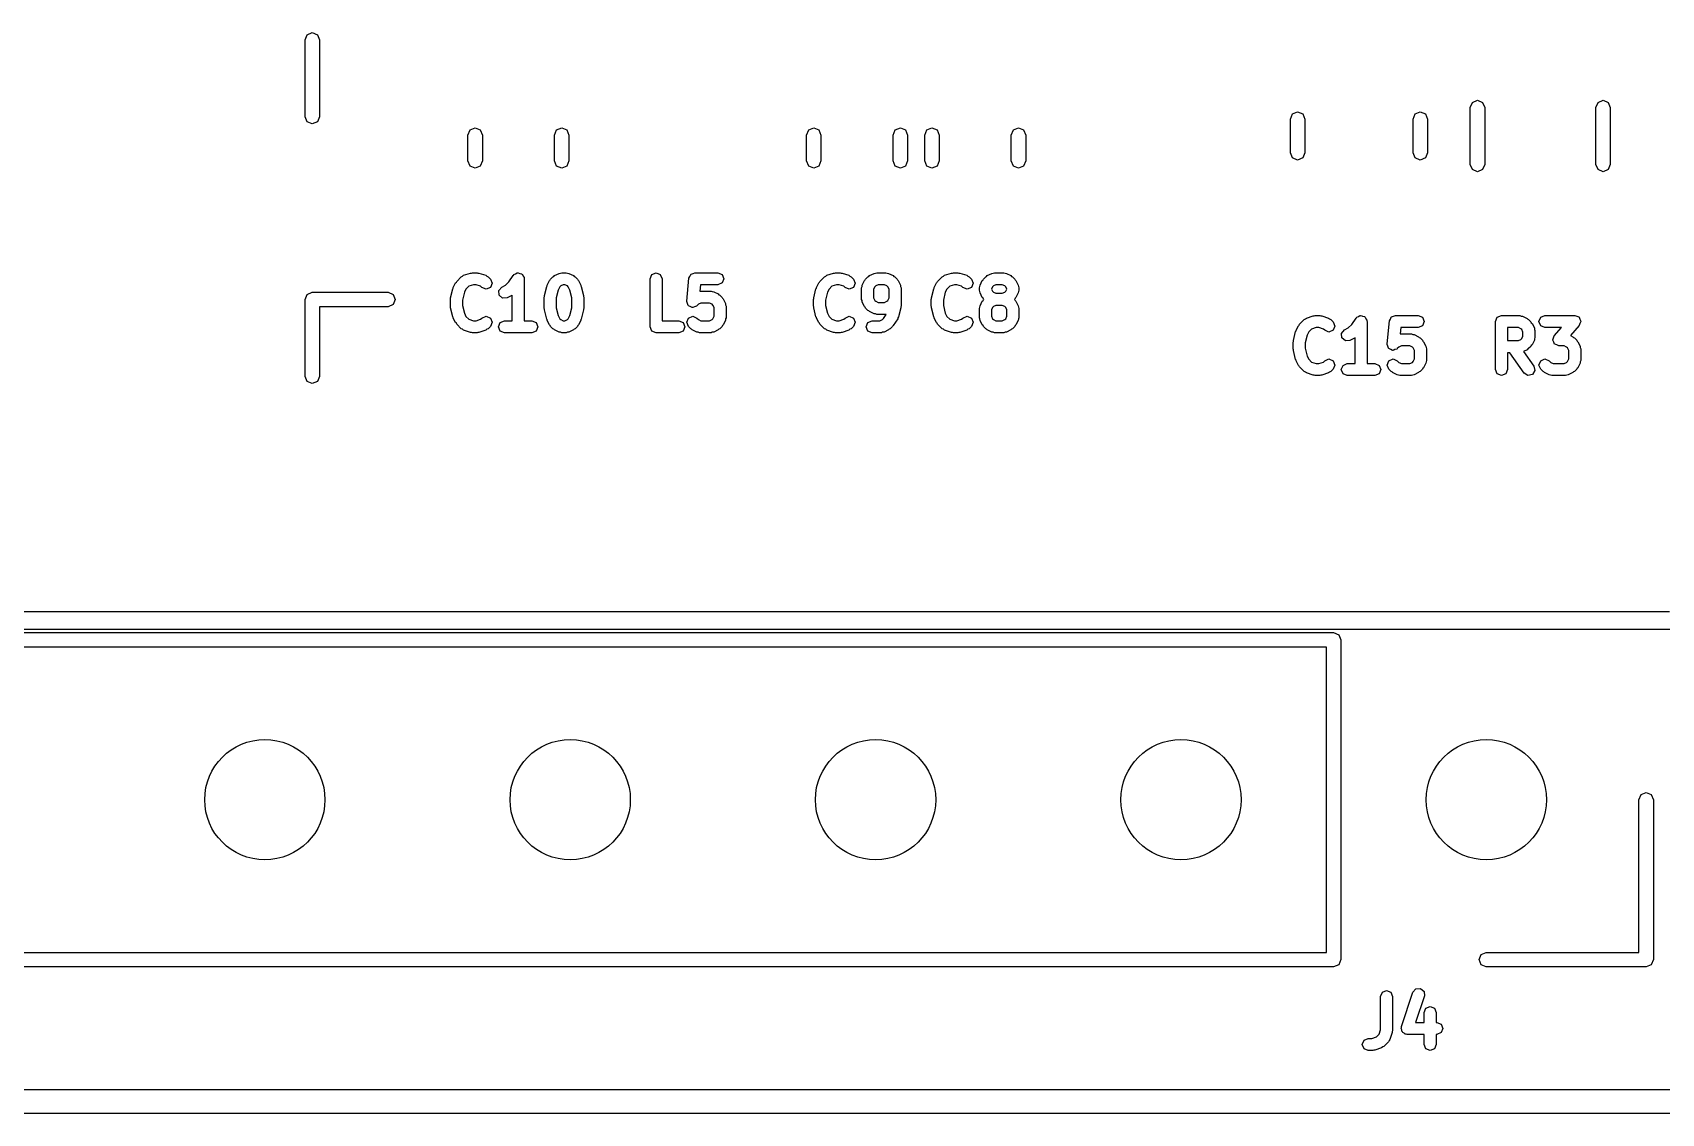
# Model space of a CAD drawing. Extents: x 0.4 to 11.3, y -7.9 to -0.4.
# Drawn here: x 5.879 to 6.413, y -4.492 to -4.138 of the extents above; entities that cross this region are included whole.
import ezdxf

# ---------------------------------------------------------------- set-up
doc = ezdxf.new("R2010")
doc.units = 0
doc.header["$MEASUREMENT"] = 0
doc.layers.add('BLACK', color=7, linetype='CONTINUOUS')

msp = doc.modelspace()

# ---------------------------------------------------------------- linework, layer by layer
at = {"layer": 'BLACK', "linetype": 'CONTINUOUS'}
for p, q in [((5.96867, -4.14054), (5.96937, -4.13887)), ((5.96937, -4.13887), (5.97104, -4.13818)), ((5.97104, -4.13818), (5.97271, -4.13887)), ((5.97271, -4.13887), (5.9734, -4.14054)), ((5.96867, -4.16574), (5.96867, -4.14054)), ((5.9734, -4.14054), (5.9734, -4.16574)), ((6.35096, -4.16103), (6.35263, -4.16034)), ((6.35263, -4.16034), (6.3543, -4.16103)), ((6.3921, -4.16103), (6.39377, -4.16034)), ((6.39377, -4.16034), (6.39544, -4.16103)), ((5.96937, -4.16741), (5.96867, -4.16574)), ((5.9734, -4.16574), (5.97271, -4.16741)), ((6.29138, -4.1665), (6.29207, -4.16483)), ((6.29207, -4.16483), (6.29374, -4.16414)), ((6.29374, -4.16414), (6.29541, -4.16483)), ((6.29541, -4.16483), (6.29611, -4.1665)), ((6.33154, -4.1665), (6.33223, -4.16483)), ((6.33223, -4.16483), (6.3339, -4.16414)), ((6.3339, -4.16414), (6.33557, -4.16483)), ((6.33557, -4.16483), (6.33626, -4.1665)), ((6.35027, -4.1627), (6.35096, -4.16103)), ((6.35027, -4.18138), (6.35027, -4.1627)), ((6.3543, -4.16103), (6.35499, -4.1627)), ((6.35499, -4.1627), (6.35499, -4.18138)), ((6.39141, -4.1627), (6.3921, -4.16103)), ((6.39141, -4.18138), (6.39141, -4.1627)), ((6.39544, -4.16103), (6.39613, -4.1627)), ((6.39613, -4.1627), (6.39613, -4.18138)), ((5.97104, -4.1681), (5.96937, -4.16741)), ((5.97271, -4.16741), (5.97104, -4.1681)), ((6.02202, -4.17173), (6.02271, -4.17006)), ((6.02271, -4.17006), (6.02438, -4.16937)), ((6.02438, -4.16937), (6.02605, -4.17006)), ((6.02605, -4.17006), (6.02674, -4.17173)), ((6.05037, -4.17173), (6.05106, -4.17006)), ((6.05106, -4.17006), (6.05273, -4.16937)), ((6.05273, -4.16937), (6.0544, -4.17006)), ((6.0544, -4.17006), (6.05509, -4.17173)), ((6.13292, -4.17173), (6.13361, -4.17006)), ((6.13361, -4.17006), (6.13528, -4.16937)), ((6.13528, -4.16937), (6.13695, -4.17006)), ((6.13695, -4.17006), (6.13764, -4.17173)), ((6.16126, -4.17173), (6.16196, -4.17006)), ((6.16196, -4.17006), (6.16363, -4.16937)), ((6.16363, -4.16937), (6.1653, -4.17006)), ((6.1653, -4.17006), (6.16599, -4.17173)), ((6.17163, -4.17173), (6.17232, -4.17006)), ((6.17232, -4.17006), (6.17399, -4.16937)), ((6.17399, -4.16937), (6.17566, -4.17006)), ((6.17566, -4.17006), (6.17635, -4.17173)), ((6.19997, -4.17173), (6.20066, -4.17006)), ((6.20066, -4.17006), (6.20233, -4.16937)), ((6.20233, -4.16937), (6.204, -4.17006)), ((6.204, -4.17006), (6.2047, -4.17173)), ((6.29138, -4.17757), (6.29138, -4.1665)), ((6.29611, -4.1665), (6.29611, -4.17757)), ((6.33154, -4.17757), (6.33154, -4.1665)), ((6.33626, -4.1665), (6.33626, -4.17757)), ((6.02202, -4.18022), (6.02202, -4.17173)), ((6.02674, -4.17173), (6.02674, -4.18022)), ((6.05037, -4.18022), (6.05037, -4.17173)), ((6.05509, -4.17173), (6.05509, -4.18022)), ((6.13292, -4.18022), (6.13292, -4.17173)), ((6.13764, -4.17173), (6.13764, -4.18022)), ((6.16126, -4.18022), (6.16126, -4.17173)), ((6.16599, -4.17173), (6.16599, -4.18022)), ((6.17163, -4.18022), (6.17163, -4.17173)), ((6.17635, -4.17173), (6.17635, -4.18022)), ((6.19997, -4.18022), (6.19997, -4.17173)), ((6.2047, -4.17173), (6.2047, -4.18022)), ((6.02271, -4.18189), (6.02202, -4.18022)), ((6.02438, -4.18258), (6.02271, -4.18189)), ((6.02605, -4.18189), (6.02438, -4.18258)), ((6.02674, -4.18022), (6.02605, -4.18189)), ((6.05106, -4.18189), (6.05037, -4.18022)), ((6.05273, -4.18258), (6.05106, -4.18189)), ((6.0544, -4.18189), (6.05273, -4.18258)), ((6.05509, -4.18022), (6.0544, -4.18189)), ((6.13361, -4.18189), (6.13292, -4.18022)), ((6.13528, -4.18258), (6.13361, -4.18189)), ((6.13695, -4.18189), (6.13528, -4.18258)), ((6.13764, -4.18022), (6.13695, -4.18189)), ((6.16196, -4.18189), (6.16126, -4.18022)), ((6.16363, -4.18258), (6.16196, -4.18189)), ((6.1653, -4.18189), (6.16363, -4.18258)), ((6.16599, -4.18022), (6.1653, -4.18189)), ((6.17232, -4.18189), (6.17163, -4.18022)), ((6.17399, -4.18258), (6.17232, -4.18189)), ((6.17566, -4.18189), (6.17399, -4.18258)), ((6.17635, -4.18022), (6.17566, -4.18189)), ((6.20066, -4.18189), (6.19997, -4.18022)), ((6.20233, -4.18258), (6.20066, -4.18189)), ((6.204, -4.18189), (6.20233, -4.18258)), ((6.2047, -4.18022), (6.204, -4.18189)), ((6.29207, -4.17924), (6.29138, -4.17757)), ((6.29374, -4.17994), (6.29207, -4.17924)), ((6.29541, -4.17924), (6.29374, -4.17994)), ((6.29611, -4.17757), (6.29541, -4.17924)), ((6.33223, -4.17924), (6.33154, -4.17757)), ((6.3339, -4.17994), (6.33223, -4.17924)), ((6.33557, -4.17924), (6.3339, -4.17994)), ((6.33626, -4.17757), (6.33557, -4.17924)), ((6.35096, -4.18305), (6.35027, -4.18138)), ((6.35499, -4.18138), (6.3543, -4.18305)), ((6.3921, -4.18305), (6.39141, -4.18138)), ((6.39613, -4.18138), (6.39544, -4.18305)), ((6.35263, -4.18374), (6.35096, -4.18305)), ((6.3543, -4.18305), (6.35263, -4.18374)), ((6.39377, -4.18374), (6.3921, -4.18305)), ((6.39544, -4.18305), (6.39377, -4.18374)), ((6.01835, -4.21965), (6.01985, -4.21815)), ((6.01985, -4.21815), (6.02027, -4.21797)), ((6.02027, -4.21797), (6.02061, -4.21767)), ((6.02061, -4.21767), (6.02286, -4.21692)), ((6.02286, -4.21692), (6.02319, -4.21694)), ((6.02319, -4.21694), (6.02349, -4.21682)), ((6.02349, -4.21682), (6.02499, -4.21682)), ((6.02499, -4.21682), (6.02529, -4.21694)), ((6.02529, -4.21694), (6.02561, -4.21692)), ((6.02561, -4.21692), (6.02786, -4.21767)), ((6.02786, -4.21767), (6.02821, -4.21797)), ((6.02821, -4.21797), (6.02863, -4.21815)), ((6.02863, -4.21815), (6.02938, -4.2189)), ((6.02938, -4.2189), (6.02995, -4.22029)), ((6.03546, -4.21978), (6.03685, -4.2177)), ((6.03685, -4.2177), (6.03702, -4.21758)), ((6.03702, -4.21758), (6.03709, -4.2174)), ((6.03709, -4.2174), (6.03762, -4.21718)), ((6.03762, -4.21718), (6.0381, -4.21686)), ((6.0381, -4.21686), (6.0383, -4.2169)), ((6.0383, -4.2169), (6.03849, -4.21682)), ((6.03849, -4.21682), (6.03901, -4.21704)), ((6.03901, -4.21704), (6.03958, -4.21715)), ((6.03958, -4.21715), (6.03969, -4.21732)), ((6.03969, -4.21732), (6.03988, -4.2174)), ((6.03988, -4.2174), (6.0401, -4.21793)), ((6.0401, -4.21793), (6.04042, -4.2184)), ((6.04042, -4.2184), (6.04038, -4.2186)), ((6.04038, -4.2186), (6.04045, -4.21879)), ((6.04045, -4.21879), (6.04045, -4.23257)), ((6.04872, -4.21941), (6.04897, -4.2192)), ((6.04897, -4.2192), (6.04909, -4.2189)), ((6.04909, -4.2189), (6.04984, -4.21815)), ((6.04984, -4.21815), (6.05014, -4.21802)), ((6.05014, -4.21802), (6.05035, -4.21778)), ((6.05035, -4.21778), (6.05185, -4.21703)), ((6.05185, -4.21703), (6.05231, -4.217)), ((6.05231, -4.217), (6.05273, -4.21682)), ((6.05273, -4.21682), (6.05423, -4.21682)), ((6.05423, -4.21682), (6.05466, -4.217)), ((6.05466, -4.217), (6.05511, -4.21703)), ((6.05511, -4.21703), (6.05661, -4.21778)), ((6.05661, -4.21778), (6.05683, -4.21802)), ((6.05683, -4.21802), (6.05712, -4.21815)), ((6.05712, -4.21815), (6.05787, -4.2189)), ((6.05787, -4.2189), (6.058, -4.2192)), ((6.058, -4.2192), (6.05824, -4.21941)), ((6.08165, -4.21879), (6.08223, -4.2174)), ((6.08165, -4.23454), (6.08165, -4.21879)), ((6.08223, -4.2174), (6.08362, -4.21682)), ((6.08362, -4.21682), (6.08501, -4.2174)), ((6.08501, -4.2174), (6.08559, -4.21879)), ((6.08559, -4.21879), (6.08559, -4.23257)), ((6.09366, -4.22609), (6.09441, -4.21859)), ((6.09441, -4.21859), (6.09472, -4.21801)), ((6.09472, -4.21801), (6.09498, -4.2174)), ((6.09498, -4.2174), (6.09507, -4.21736)), ((6.09507, -4.21736), (6.09512, -4.21727)), ((6.09512, -4.21727), (6.09576, -4.21707)), ((6.09576, -4.21707), (6.09637, -4.21682)), ((6.09637, -4.21682), (6.10387, -4.21682)), ((6.10387, -4.21682), (6.10526, -4.2174)), ((6.10526, -4.2174), (6.10584, -4.21879)), ((6.10584, -4.21879), (6.10526, -4.22018)), ((6.13726, -4.21965), (6.13876, -4.21815)), ((6.13876, -4.21815), (6.13918, -4.21797)), ((6.13918, -4.21797), (6.13953, -4.21767)), ((6.13953, -4.21767), (6.14178, -4.21692)), ((6.14178, -4.21692), (6.1421, -4.21694)), ((6.1421, -4.21694), (6.1424, -4.21682)), ((6.1424, -4.21682), (6.1439, -4.21682)), ((6.1439, -4.21682), (6.1442, -4.21694)), ((6.1442, -4.21694), (6.14452, -4.21692)), ((6.14452, -4.21692), (6.14677, -4.21767)), ((6.14677, -4.21767), (6.14712, -4.21797)), ((6.14712, -4.21797), (6.14754, -4.21815)), ((6.14754, -4.21815), (6.14829, -4.2189)), ((6.14829, -4.2189), (6.14887, -4.22029)), ((6.15189, -4.21941), (6.15213, -4.2192)), ((6.15213, -4.2192), (6.15226, -4.2189)), ((6.15226, -4.2189), (6.15301, -4.21815)), ((6.15301, -4.21815), (6.15331, -4.21802)), ((6.15331, -4.21802), (6.15352, -4.21778)), ((6.15352, -4.21778), (6.15502, -4.21703)), ((6.15502, -4.21703), (6.15547, -4.217)), ((6.15547, -4.217), (6.1559, -4.21682)), ((6.1559, -4.21682), (6.1589, -4.21682)), ((6.1589, -4.21682), (6.15932, -4.217)), ((6.15932, -4.217), (6.15978, -4.21703)), ((6.15978, -4.21703), (6.16128, -4.21778)), ((6.16128, -4.21778), (6.16149, -4.21802)), ((6.16149, -4.21802), (6.16179, -4.21815)), ((6.16179, -4.21815), (6.16254, -4.2189)), ((6.16254, -4.2189), (6.16266, -4.2192)), ((6.16266, -4.2192), (6.16291, -4.21941)), ((6.17584, -4.21965), (6.17734, -4.21815)), ((6.17734, -4.21815), (6.17777, -4.21797)), ((6.17777, -4.21797), (6.17811, -4.21767)), ((6.17811, -4.21767), (6.18036, -4.21692)), ((6.18036, -4.21692), (6.18069, -4.21694)), ((6.18069, -4.21694), (6.18099, -4.21682)), ((6.18099, -4.21682), (6.18249, -4.21682)), ((6.18249, -4.21682), (6.18279, -4.21694)), ((6.18279, -4.21694), (6.18311, -4.21692)), ((6.18311, -4.21692), (6.18536, -4.21767)), ((6.18536, -4.21767), (6.1857, -4.21797)), ((6.1857, -4.21797), (6.18613, -4.21815)), ((6.18613, -4.21815), (6.18688, -4.2189)), ((6.18688, -4.2189), (6.18745, -4.22029)), ((6.19047, -4.21941), (6.19072, -4.2192)), ((6.19072, -4.2192), (6.19084, -4.2189)), ((6.19084, -4.2189), (6.19159, -4.21815)), ((6.19159, -4.21815), (6.19189, -4.21802)), ((6.19189, -4.21802), (6.1921, -4.21778)), ((6.1921, -4.21778), (6.1936, -4.21703)), ((6.1936, -4.21703), (6.19406, -4.217)), ((6.19406, -4.217), (6.19448, -4.21682)), ((6.19448, -4.21682), (6.19748, -4.21682)), ((6.19748, -4.21682), (6.19791, -4.217)), ((6.19791, -4.217), (6.19836, -4.21703)), ((6.19836, -4.21703), (6.19986, -4.21778)), ((6.19986, -4.21778), (6.20008, -4.21802)), ((6.20008, -4.21802), (6.20038, -4.21815)), ((6.20038, -4.21815), (6.20113, -4.2189)), ((6.20113, -4.2189), (6.20125, -4.2192)), ((6.20125, -4.2192), (6.20149, -4.21941)), ((5.96867, -4.22558), (5.96937, -4.22391)), ((5.96937, -4.22391), (5.97104, -4.22322)), ((5.97104, -4.22322), (5.99584, -4.22322)), ((5.99584, -4.22322), (5.99751, -4.22391)), ((5.99751, -4.22391), (5.9982, -4.22558)), ((6.01633, -4.22506), (6.01708, -4.22206)), ((6.01708, -4.22206), (6.01721, -4.22188)), ((6.01721, -4.22188), (6.01723, -4.22166)), ((6.01723, -4.22166), (6.01798, -4.22016)), ((6.01798, -4.22016), (6.01822, -4.21995)), ((6.01822, -4.21995), (6.01835, -4.21965)), ((6.02084, -4.22323), (6.02021, -4.22578)), ((6.02136, -4.2222), (6.02084, -4.22323)), ((6.0223, -4.22126), (6.02136, -4.2222)), ((6.02381, -4.22076), (6.0223, -4.22126)), ((6.02467, -4.22076), (6.02381, -4.22076)), ((6.02617, -4.22126), (6.02467, -4.22076)), ((6.02659, -4.22168), (6.02617, -4.22126)), ((6.02799, -4.22226), (6.02659, -4.22168)), ((6.02938, -4.22168), (6.02799, -4.22226)), ((6.02995, -4.22029), (6.02938, -4.22168)), ((6.03212, -4.22267), (6.03311, -4.22153)), ((6.03223, -4.22417), (6.03212, -4.22267)), ((6.03336, -4.22516), (6.03223, -4.22417)), ((6.03311, -4.22153), (6.03432, -4.22092)), ((6.03432, -4.22092), (6.03546, -4.21978)), ((6.03637, -4.2243), (6.03487, -4.22505)), ((6.03652, -4.22413), (6.03637, -4.2243)), ((6.03652, -4.23257), (6.03652, -4.22413)), ((6.04702, -4.22479), (6.04711, -4.22456)), ((6.04707, -4.22431), (6.04782, -4.22131)), ((6.04711, -4.22456), (6.04707, -4.22431)), ((6.04782, -4.22131), (6.04796, -4.22113)), ((6.04796, -4.22113), (6.04797, -4.22091)), ((6.04797, -4.22091), (6.04872, -4.21941)), ((6.05159, -4.22248), (6.05095, -4.22503)), ((6.0521, -4.22146), (6.05159, -4.22248)), ((6.0524, -4.22116), (6.0521, -4.22146)), ((6.0532, -4.22076), (6.0524, -4.22116)), ((6.05377, -4.22076), (6.0532, -4.22076)), ((6.05457, -4.22116), (6.05377, -4.22076)), ((6.05487, -4.22146), (6.05457, -4.22116)), ((6.05538, -4.22248), (6.05487, -4.22146)), ((6.05601, -4.22503), (6.05538, -4.22248)), ((6.05824, -4.21941), (6.05899, -4.22091)), ((6.05899, -4.22091), (6.05901, -4.22113)), ((6.05901, -4.22113), (6.05914, -4.22131)), ((6.05914, -4.22131), (6.05989, -4.22431)), ((6.05989, -4.22431), (6.05986, -4.22456)), ((6.05986, -4.22456), (6.05995, -4.22479)), ((6.09815, -4.22076), (6.09794, -4.22282)), ((6.09794, -4.22282), (6.10162, -4.22282)), ((6.10387, -4.22076), (6.09815, -4.22076)), ((6.10162, -4.22282), (6.10204, -4.223)), ((6.10204, -4.223), (6.1025, -4.22303)), ((6.1025, -4.22303), (6.104, -4.22378)), ((6.10526, -4.22018), (6.10387, -4.22076)), ((6.104, -4.22378), (6.10421, -4.22402)), ((6.10421, -4.22402), (6.10451, -4.22415)), ((6.10451, -4.22415), (6.10526, -4.2249)), ((6.13524, -4.22506), (6.13599, -4.22206)), ((6.13599, -4.22206), (6.13612, -4.22188)), ((6.13612, -4.22188), (6.13614, -4.22166)), ((6.13614, -4.22166), (6.13689, -4.22016)), ((6.13689, -4.22016), (6.13713, -4.21995)), ((6.13713, -4.21995), (6.13726, -4.21965)), ((6.13976, -4.22323), (6.13912, -4.22578)), ((6.14027, -4.2222), (6.13976, -4.22323)), ((6.14121, -4.22126), (6.14027, -4.2222)), ((6.14272, -4.22076), (6.14121, -4.22126)), ((6.14358, -4.22076), (6.14272, -4.22076)), ((6.14509, -4.22126), (6.14358, -4.22076)), ((6.14551, -4.22168), (6.14509, -4.22126)), ((6.1469, -4.22226), (6.14551, -4.22168)), ((6.14829, -4.22168), (6.1469, -4.22226)), ((6.14887, -4.22029), (6.14829, -4.22168)), ((6.15093, -4.22179), (6.15111, -4.22137)), ((6.15093, -4.22554), (6.15093, -4.22179)), ((6.15111, -4.22137), (6.15114, -4.22091)), ((6.15114, -4.22091), (6.15189, -4.21941)), ((6.15527, -4.22146), (6.15487, -4.22225)), ((6.15487, -4.22225), (6.15487, -4.22507)), ((6.15556, -4.22116), (6.15527, -4.22146)), ((6.15636, -4.22076), (6.15556, -4.22116)), ((6.15843, -4.22076), (6.15636, -4.22076)), ((6.15923, -4.22116), (6.15843, -4.22076)), ((6.15953, -4.22146), (6.15923, -4.22116)), ((6.15993, -4.22225), (6.15953, -4.22146)), ((6.15993, -4.22507), (6.15993, -4.22225)), ((6.16291, -4.21941), (6.16366, -4.22091)), ((6.16366, -4.22091), (6.16369, -4.22137)), ((6.16369, -4.22137), (6.16387, -4.22179)), ((6.16387, -4.22179), (6.16387, -4.22779)), ((6.17383, -4.22506), (6.17458, -4.22206)), ((6.17458, -4.22206), (6.17471, -4.22188)), ((6.17471, -4.22188), (6.17473, -4.22166)), ((6.17473, -4.22166), (6.17548, -4.22016)), ((6.17548, -4.22016), (6.17572, -4.21995)), ((6.17572, -4.21995), (6.17584, -4.21965)), ((6.17834, -4.22323), (6.17771, -4.22578)), ((6.17885, -4.2222), (6.17834, -4.22323)), ((6.1798, -4.22126), (6.17885, -4.2222)), ((6.18131, -4.22076), (6.1798, -4.22126)), ((6.18217, -4.22076), (6.18131, -4.22076)), ((6.18367, -4.22126), (6.18217, -4.22076)), ((6.18409, -4.22168), (6.18367, -4.22126)), ((6.18549, -4.22226), (6.18409, -4.22168)), ((6.18688, -4.22168), (6.18549, -4.22226)), ((6.18745, -4.22029), (6.18688, -4.22168)), ((6.18952, -4.22179), (6.18969, -4.22137)), ((6.18952, -4.22254), (6.18952, -4.22179)), ((6.18969, -4.22296), (6.18952, -4.22254)), ((6.18969, -4.22137), (6.18972, -4.22091)), ((6.18972, -4.22342), (6.18969, -4.22296)), ((6.18972, -4.22091), (6.19047, -4.21941)), ((6.19047, -4.22492), (6.18972, -4.22342)), ((6.19385, -4.22146), (6.1935, -4.22216)), ((6.1935, -4.22216), (6.19385, -4.22287)), ((6.19415, -4.22116), (6.19385, -4.22146)), ((6.19385, -4.22287), (6.19415, -4.22317)), ((6.19495, -4.22076), (6.19415, -4.22116)), ((6.19415, -4.22317), (6.19495, -4.22357)), ((6.19702, -4.22076), (6.19495, -4.22076)), ((6.19495, -4.22357), (6.19702, -4.22357)), ((6.19782, -4.22116), (6.19702, -4.22076)), ((6.19702, -4.22357), (6.19782, -4.22317)), ((6.19812, -4.22146), (6.19782, -4.22116)), ((6.19782, -4.22317), (6.19812, -4.22287)), ((6.19847, -4.22216), (6.19812, -4.22146)), ((6.19812, -4.22287), (6.19847, -4.22216)), ((6.20149, -4.21941), (6.20224, -4.22091)), ((6.20224, -4.22342), (6.20149, -4.22492)), ((6.20224, -4.22091), (6.20228, -4.22137)), ((6.20228, -4.22296), (6.20224, -4.22342)), ((6.20228, -4.22137), (6.20245, -4.22179)), ((6.20245, -4.22254), (6.20228, -4.22296)), ((6.20245, -4.22179), (6.20245, -4.22254)), ((5.96867, -4.25078), (5.96867, -4.22558)), ((5.99584, -4.22794), (5.9734, -4.22794)), ((5.9734, -4.22794), (5.9734, -4.25078)), ((5.99751, -4.22725), (5.99584, -4.22794)), ((5.9982, -4.22558), (5.99751, -4.22725)), ((6.01627, -4.22554), (6.01636, -4.22531)), ((6.01627, -4.22779), (6.01627, -4.22554)), ((6.01636, -4.22802), (6.01627, -4.22779)), ((6.01636, -4.22531), (6.01633, -4.22506)), ((6.01633, -4.22827), (6.01636, -4.22802)), ((6.01708, -4.23127), (6.01633, -4.22827)), ((6.02021, -4.22578), (6.02021, -4.22755)), ((6.02021, -4.22755), (6.02084, -4.2301)), ((6.03487, -4.22505), (6.03336, -4.22516)), ((6.04702, -4.22854), (6.04702, -4.22479)), ((6.04711, -4.22877), (6.04702, -4.22854)), ((6.04707, -4.22902), (6.04711, -4.22877)), ((6.04782, -4.23202), (6.04707, -4.22902)), ((6.05095, -4.22503), (6.05095, -4.2283)), ((6.05095, -4.2283), (6.05159, -4.23085)), ((6.05538, -4.23085), (6.05601, -4.2283)), ((6.05601, -4.2283), (6.05601, -4.22503)), ((6.05989, -4.22902), (6.05914, -4.23202)), ((6.05995, -4.22854), (6.05986, -4.22877)), ((6.05986, -4.22877), (6.05989, -4.22902)), ((6.05995, -4.22479), (6.05995, -4.22854)), ((6.09365, -4.22629), (6.09369, -4.22619)), ((6.0939, -4.2269), (6.09365, -4.22629)), ((6.09369, -4.22619), (6.09366, -4.22609)), ((6.0941, -4.22753), (6.0939, -4.2269)), ((6.09419, -4.22758), (6.0941, -4.22753)), ((6.09423, -4.22768), (6.09419, -4.22758)), ((6.09484, -4.22793), (6.09423, -4.22768)), ((6.09542, -4.22825), (6.09484, -4.22793)), ((6.09552, -4.22822), (6.09542, -4.22825)), ((6.09562, -4.22826), (6.09552, -4.22822)), ((6.09623, -4.228), (6.09562, -4.22826)), ((6.09687, -4.22781), (6.09623, -4.228)), ((6.09691, -4.22772), (6.09687, -4.22781)), ((6.09701, -4.22768), (6.09691, -4.22772)), ((6.09753, -4.22716), (6.09701, -4.22768)), ((6.09833, -4.22676), (6.09753, -4.22716)), ((6.10115, -4.22676), (6.09833, -4.22676)), ((6.10195, -4.22716), (6.10115, -4.22676)), ((6.10225, -4.22745), (6.10195, -4.22716)), ((6.10265, -4.22825), (6.10225, -4.22745)), ((6.10265, -4.23107), (6.10265, -4.22825)), ((6.10526, -4.2249), (6.10538, -4.2252)), ((6.10538, -4.2252), (6.10563, -4.22541)), ((6.10563, -4.22541), (6.10638, -4.22691)), ((6.10638, -4.22691), (6.10641, -4.22736)), ((6.10641, -4.22736), (6.10659, -4.22779)), ((6.10659, -4.22779), (6.10659, -4.23154)), ((6.13518, -4.22554), (6.13528, -4.22531)), ((6.13518, -4.22779), (6.13518, -4.22554)), ((6.13528, -4.22802), (6.13518, -4.22779)), ((6.13528, -4.22531), (6.13524, -4.22506)), ((6.13524, -4.22827), (6.13528, -4.22802)), ((6.13599, -4.23127), (6.13524, -4.22827)), ((6.13912, -4.22578), (6.13912, -4.22755)), ((6.13912, -4.22755), (6.13976, -4.2301)), ((6.15111, -4.22596), (6.15093, -4.22554)), ((6.15114, -4.22642), (6.15111, -4.22596)), ((6.15189, -4.22792), (6.15114, -4.22642)), ((6.15213, -4.22813), (6.15189, -4.22792)), ((6.15226, -4.22843), (6.15213, -4.22813)), ((6.15301, -4.22918), (6.15226, -4.22843)), ((6.15331, -4.2293), (6.15301, -4.22918)), ((6.15352, -4.22955), (6.15331, -4.2293)), ((6.15502, -4.2303), (6.15352, -4.22955)), ((6.15487, -4.22507), (6.15527, -4.22587)), ((6.15527, -4.22587), (6.15556, -4.22617)), ((6.15556, -4.22617), (6.15636, -4.22657)), ((6.15636, -4.22657), (6.15843, -4.22657)), ((6.15843, -4.22657), (6.15923, -4.22617)), ((6.15923, -4.22617), (6.15953, -4.22587)), ((6.15953, -4.22587), (6.15993, -4.22507)), ((6.16381, -4.22827), (6.16306, -4.23127)), ((6.16387, -4.22779), (6.16377, -4.22802)), ((6.16377, -4.22802), (6.16381, -4.22827)), ((6.17377, -4.22554), (6.17386, -4.22531)), ((6.17377, -4.22779), (6.17377, -4.22554)), ((6.17386, -4.22802), (6.17377, -4.22779)), ((6.17386, -4.22531), (6.17383, -4.22506)), ((6.17383, -4.22827), (6.17386, -4.22802)), ((6.17458, -4.23127), (6.17383, -4.22827)), ((6.17771, -4.22578), (6.17771, -4.22755)), ((6.17771, -4.22755), (6.17834, -4.2301)), ((6.18952, -4.22854), (6.18969, -4.22811)), ((6.18952, -4.23154), (6.18952, -4.22854)), ((6.18969, -4.22811), (6.18972, -4.22766)), ((6.18972, -4.22766), (6.19047, -4.22616)), ((6.19072, -4.22513), (6.19047, -4.22492)), ((6.19047, -4.22616), (6.19072, -4.22595)), ((6.19084, -4.22543), (6.19072, -4.22513)), ((6.19072, -4.22595), (6.19084, -4.22565)), ((6.19095, -4.22554), (6.19084, -4.22543)), ((6.19084, -4.22565), (6.19095, -4.22554)), ((6.19385, -4.2282), (6.19345, -4.229)), ((6.19345, -4.229), (6.19345, -4.23107)), ((6.19415, -4.22791), (6.19385, -4.2282)), ((6.19495, -4.22751), (6.19415, -4.22791)), ((6.19702, -4.22751), (6.19495, -4.22751)), ((6.19782, -4.22791), (6.19702, -4.22751)), ((6.19812, -4.2282), (6.19782, -4.22791)), ((6.19852, -4.229), (6.19812, -4.2282)), ((6.19852, -4.23107), (6.19852, -4.229)), ((6.20113, -4.22543), (6.20102, -4.22554)), ((6.20102, -4.22554), (6.20113, -4.22565)), ((6.20125, -4.22513), (6.20113, -4.22543)), ((6.20113, -4.22565), (6.20125, -4.22595)), ((6.20149, -4.22492), (6.20125, -4.22513)), ((6.20125, -4.22595), (6.20149, -4.22616)), ((6.20149, -4.22616), (6.20224, -4.22766)), ((6.20224, -4.22766), (6.20228, -4.22811)), ((6.20228, -4.22811), (6.20245, -4.22854)), ((6.20245, -4.22854), (6.20245, -4.23154)), ((6.01721, -4.23144), (6.01708, -4.23127)), ((6.01723, -4.23167), (6.01721, -4.23144)), ((6.01798, -4.23317), (6.01723, -4.23167)), ((6.01822, -4.23338), (6.01798, -4.23317)), ((6.01835, -4.23368), (6.01822, -4.23338)), ((6.01985, -4.23518), (6.01835, -4.23368)), ((6.02027, -4.23535), (6.01985, -4.23518)), ((6.02061, -4.23565), (6.02027, -4.23535)), ((6.02084, -4.2301), (6.02136, -4.23112)), ((6.02136, -4.23112), (6.0223, -4.23207)), ((6.0223, -4.23207), (6.02381, -4.23257)), ((6.02381, -4.23257), (6.02467, -4.23257)), ((6.02467, -4.23257), (6.02617, -4.23207)), ((6.02617, -4.23207), (6.02659, -4.23165)), ((6.02659, -4.23165), (6.02799, -4.23107)), ((6.02821, -4.23535), (6.02786, -4.23565)), ((6.02799, -4.23107), (6.02938, -4.23165)), ((6.02863, -4.23518), (6.02821, -4.23535)), ((6.02938, -4.23443), (6.02863, -4.23518)), ((6.02938, -4.23165), (6.02995, -4.23304)), ((6.02995, -4.23304), (6.02938, -4.23443)), ((6.03202, -4.23454), (6.03259, -4.23315)), ((6.03259, -4.23593), (6.03202, -4.23454)), ((6.03259, -4.23315), (6.03399, -4.23257)), ((6.03399, -4.23257), (6.03652, -4.23257)), ((6.04045, -4.23257), (6.04298, -4.23257)), ((6.04298, -4.23257), (6.04438, -4.23315)), ((6.04438, -4.23315), (6.04495, -4.23454)), ((6.04495, -4.23454), (6.04438, -4.23593)), ((6.04796, -4.23219), (6.04782, -4.23202)), ((6.04797, -4.23242), (6.04796, -4.23219)), ((6.04872, -4.23392), (6.04797, -4.23242)), ((6.04897, -4.23413), (6.04872, -4.23392)), ((6.04909, -4.23443), (6.04897, -4.23413)), ((6.04984, -4.23518), (6.04909, -4.23443)), ((6.05014, -4.2353), (6.04984, -4.23518)), ((6.05035, -4.23555), (6.05014, -4.2353)), ((6.05159, -4.23085), (6.0521, -4.23187)), ((6.0521, -4.23187), (6.0524, -4.23217)), ((6.0524, -4.23217), (6.0532, -4.23257)), ((6.0532, -4.23257), (6.05377, -4.23257)), ((6.05377, -4.23257), (6.05457, -4.23217)), ((6.05457, -4.23217), (6.05487, -4.23187)), ((6.05487, -4.23187), (6.05538, -4.23085)), ((6.05683, -4.2353), (6.05661, -4.23555)), ((6.05712, -4.23518), (6.05683, -4.2353)), ((6.05787, -4.23443), (6.05712, -4.23518)), ((6.058, -4.23413), (6.05787, -4.23443)), ((6.05824, -4.23392), (6.058, -4.23413)), ((6.05899, -4.23242), (6.05824, -4.23392)), ((6.05901, -4.23219), (6.05899, -4.23242)), ((6.05914, -4.23202), (6.05901, -4.23219)), ((6.08223, -4.23593), (6.08165, -4.23454)), ((6.08559, -4.23257), (6.09112, -4.23257)), ((6.09112, -4.23257), (6.09251, -4.23315)), ((6.09251, -4.23315), (6.09309, -4.23454)), ((6.09309, -4.23454), (6.09251, -4.23593)), ((6.09365, -4.23304), (6.09423, -4.23165)), ((6.09423, -4.23443), (6.09365, -4.23304)), ((6.09423, -4.23165), (6.09562, -4.23107)), ((6.09498, -4.23518), (6.09423, -4.23443)), ((6.09528, -4.2353), (6.09498, -4.23518)), ((6.09549, -4.23555), (6.09528, -4.2353)), ((6.09562, -4.23107), (6.09701, -4.23165)), ((6.09701, -4.23165), (6.09753, -4.23217)), ((6.09753, -4.23217), (6.09833, -4.23257)), ((6.09833, -4.23257), (6.10115, -4.23257)), ((6.10115, -4.23257), (6.10195, -4.23217)), ((6.10195, -4.23217), (6.10225, -4.23187)), ((6.10225, -4.23187), (6.10265, -4.23107)), ((6.10421, -4.2353), (6.104, -4.23555)), ((6.10451, -4.23518), (6.10421, -4.2353)), ((6.10526, -4.23443), (6.10451, -4.23518)), ((6.10538, -4.23413), (6.10526, -4.23443)), ((6.10563, -4.23392), (6.10538, -4.23413)), ((6.10638, -4.23242), (6.10563, -4.23392)), ((6.10641, -4.23196), (6.10638, -4.23242)), ((6.10659, -4.23154), (6.10641, -4.23196)), ((6.13612, -4.23144), (6.13599, -4.23127)), ((6.13614, -4.23167), (6.13612, -4.23144)), ((6.13689, -4.23317), (6.13614, -4.23167)), ((6.13713, -4.23338), (6.13689, -4.23317)), ((6.13726, -4.23368), (6.13713, -4.23338)), ((6.13876, -4.23518), (6.13726, -4.23368)), ((6.13918, -4.23535), (6.13876, -4.23518)), ((6.13953, -4.23565), (6.13918, -4.23535)), ((6.13976, -4.2301), (6.14027, -4.23112)), ((6.14027, -4.23112), (6.14121, -4.23207)), ((6.14121, -4.23207), (6.14272, -4.23257)), ((6.14272, -4.23257), (6.14358, -4.23257)), ((6.14358, -4.23257), (6.14509, -4.23207)), ((6.14509, -4.23207), (6.14551, -4.23165)), ((6.14551, -4.23165), (6.1469, -4.23107)), ((6.14712, -4.23535), (6.14677, -4.23565)), ((6.1469, -4.23107), (6.14829, -4.23165)), ((6.14754, -4.23518), (6.14712, -4.23535)), ((6.14829, -4.23443), (6.14754, -4.23518)), ((6.14829, -4.23165), (6.14887, -4.23304)), ((6.14887, -4.23304), (6.14829, -4.23443)), ((6.15243, -4.23454), (6.15301, -4.23315)), ((6.15301, -4.23593), (6.15243, -4.23454)), ((6.15301, -4.23315), (6.1544, -4.23257)), ((6.1544, -4.23257), (6.15693, -4.23257)), ((6.15547, -4.23033), (6.15502, -4.2303)), ((6.1559, -4.23051), (6.15547, -4.23033)), ((6.1589, -4.23051), (6.1559, -4.23051)), ((6.15693, -4.23257), (6.15773, -4.23217)), ((6.15773, -4.23217), (6.15812, -4.23178)), ((6.15812, -4.23178), (6.159, -4.23047)), ((6.159, -4.23047), (6.1589, -4.23051)), ((6.15999, -4.2353), (6.15978, -4.23555)), ((6.16029, -4.23518), (6.15999, -4.2353)), ((6.16104, -4.23443), (6.16029, -4.23518)), ((6.16112, -4.23424), (6.16104, -4.23443)), ((6.16129, -4.23413), (6.16112, -4.23424)), ((6.16279, -4.23188), (6.16129, -4.23413)), ((6.16285, -4.23154), (6.16279, -4.23188)), ((6.16306, -4.23127), (6.16285, -4.23154)), ((6.17471, -4.23144), (6.17458, -4.23127)), ((6.17473, -4.23167), (6.17471, -4.23144)), ((6.17548, -4.23317), (6.17473, -4.23167)), ((6.17572, -4.23338), (6.17548, -4.23317)), ((6.17584, -4.23368), (6.17572, -4.23338)), ((6.17734, -4.23518), (6.17584, -4.23368)), ((6.17777, -4.23535), (6.17734, -4.23518)), ((6.17811, -4.23565), (6.17777, -4.23535)), ((6.17834, -4.2301), (6.17885, -4.23112)), ((6.17885, -4.23112), (6.1798, -4.23207)), ((6.1798, -4.23207), (6.18131, -4.23257)), ((6.18131, -4.23257), (6.18217, -4.23257)), ((6.18217, -4.23257), (6.18367, -4.23207)), ((6.18367, -4.23207), (6.18409, -4.23165)), ((6.18409, -4.23165), (6.18549, -4.23107)), ((6.1857, -4.23535), (6.18536, -4.23565)), ((6.18549, -4.23107), (6.18688, -4.23165)), ((6.18613, -4.23518), (6.1857, -4.23535)), ((6.18688, -4.23443), (6.18613, -4.23518)), ((6.18688, -4.23165), (6.18745, -4.23304)), ((6.18745, -4.23304), (6.18688, -4.23443)), ((6.18969, -4.23196), (6.18952, -4.23154)), ((6.18972, -4.23242), (6.18969, -4.23196)), ((6.19047, -4.23392), (6.18972, -4.23242)), ((6.19072, -4.23413), (6.19047, -4.23392)), ((6.19084, -4.23443), (6.19072, -4.23413)), ((6.19159, -4.23518), (6.19084, -4.23443)), ((6.19189, -4.2353), (6.19159, -4.23518)), ((6.1921, -4.23555), (6.19189, -4.2353)), ((6.19345, -4.23107), (6.19385, -4.23187)), ((6.19385, -4.23187), (6.19415, -4.23217)), ((6.19415, -4.23217), (6.19495, -4.23257)), ((6.19495, -4.23257), (6.19702, -4.23257)), ((6.19702, -4.23257), (6.19782, -4.23217)), ((6.19782, -4.23217), (6.19812, -4.23187)), ((6.19812, -4.23187), (6.19852, -4.23107)), ((6.20008, -4.2353), (6.19986, -4.23555)), ((6.20038, -4.23518), (6.20008, -4.2353)), ((6.20113, -4.23443), (6.20038, -4.23518)), ((6.20125, -4.23413), (6.20113, -4.23443)), ((6.20149, -4.23392), (6.20125, -4.23413)), ((6.20224, -4.23242), (6.20149, -4.23392)), ((6.20228, -4.23196), (6.20224, -4.23242)), ((6.20245, -4.23154), (6.20228, -4.23196)), ((6.29323, -4.23566), (6.29398, -4.23416)), ((6.29398, -4.23416), (6.29422, -4.23395)), ((6.29422, -4.23395), (6.29435, -4.23365)), ((6.29435, -4.23365), (6.29585, -4.23215)), ((6.29585, -4.23215), (6.29627, -4.23197)), ((6.29627, -4.23197), (6.29661, -4.23167)), ((6.29661, -4.23167), (6.29886, -4.23092)), ((6.2983, -4.23526), (6.29736, -4.2362)), ((6.29981, -4.23476), (6.2983, -4.23526)), ((6.29886, -4.23092), (6.29919, -4.23094)), ((6.29919, -4.23094), (6.29949, -4.23082)), ((6.29949, -4.23082), (6.30099, -4.23082)), ((6.30067, -4.23476), (6.29981, -4.23476)), ((6.30217, -4.23526), (6.30067, -4.23476)), ((6.30099, -4.23082), (6.30129, -4.23094)), ((6.30129, -4.23094), (6.30161, -4.23092)), ((6.30161, -4.23092), (6.30386, -4.23167)), ((6.30259, -4.23568), (6.30217, -4.23526)), ((6.30386, -4.23167), (6.30421, -4.23197)), ((6.30421, -4.23197), (6.30463, -4.23215)), ((6.30463, -4.23215), (6.30538, -4.2329)), ((6.30538, -4.2329), (6.30595, -4.23429)), ((6.30595, -4.23429), (6.30538, -4.23568)), ((6.30911, -4.23553), (6.31032, -4.23492)), ((6.31032, -4.23492), (6.31146, -4.23378)), ((6.31146, -4.23378), (6.31285, -4.2317)), ((6.31285, -4.2317), (6.31302, -4.23158)), ((6.31302, -4.23158), (6.31309, -4.2314)), ((6.31309, -4.2314), (6.31362, -4.23118)), ((6.31362, -4.23118), (6.3141, -4.23086)), ((6.3141, -4.23086), (6.3143, -4.2309)), ((6.3143, -4.2309), (6.31449, -4.23082)), ((6.31449, -4.23082), (6.31501, -4.23104)), ((6.31501, -4.23104), (6.31558, -4.23115)), ((6.31558, -4.23115), (6.31569, -4.23132)), ((6.31569, -4.23132), (6.31588, -4.2314)), ((6.31588, -4.2314), (6.3161, -4.23193)), ((6.3161, -4.23193), (6.31642, -4.2324)), ((6.31642, -4.2324), (6.31638, -4.2326)), ((6.31638, -4.2326), (6.31645, -4.23279)), ((6.31645, -4.23279), (6.31645, -4.24657)), ((6.32303, -4.24009), (6.32378, -4.23259)), ((6.32378, -4.23259), (6.32409, -4.23201)), ((6.32409, -4.23201), (6.32434, -4.2314)), ((6.32434, -4.2314), (6.32444, -4.23136)), ((6.32444, -4.23136), (6.32449, -4.23127)), ((6.32449, -4.23127), (6.32512, -4.23107)), ((6.32512, -4.23107), (6.32573, -4.23082)), ((6.32573, -4.23082), (6.33323, -4.23082)), ((6.32752, -4.23476), (6.32731, -4.23682)), ((6.33323, -4.23476), (6.32752, -4.23476)), ((6.33323, -4.23082), (6.33462, -4.2314)), ((6.33462, -4.23418), (6.33323, -4.23476)), ((6.33462, -4.2314), (6.3352, -4.23279)), ((6.3352, -4.23279), (6.33462, -4.23418)), ((6.35852, -4.23279), (6.35909, -4.2314)), ((6.35852, -4.24854), (6.35852, -4.23279)), ((6.35909, -4.2314), (6.36049, -4.23082)), ((6.36049, -4.23082), (6.36649, -4.23082)), ((6.36602, -4.23476), (6.36246, -4.23476)), ((6.36246, -4.23476), (6.36246, -4.23907)), ((6.36682, -4.23516), (6.36602, -4.23476)), ((6.36649, -4.23082), (6.36691, -4.231)), ((6.36712, -4.23546), (6.36682, -4.23516)), ((6.36691, -4.231), (6.36737, -4.23103)), ((6.36737, -4.23103), (6.36887, -4.23178)), ((6.36887, -4.23178), (6.36908, -4.23202)), ((6.36908, -4.23202), (6.36938, -4.23215)), ((6.36938, -4.23215), (6.37013, -4.2329)), ((6.37013, -4.2329), (6.37025, -4.2332)), ((6.37025, -4.2332), (6.3705, -4.23341)), ((6.3705, -4.23341), (6.37125, -4.23491)), ((6.37125, -4.23491), (6.37128, -4.23537)), ((6.37128, -4.23537), (6.37145, -4.23579)), ((6.37277, -4.23279), (6.37334, -4.2314)), ((6.37334, -4.23418), (6.37277, -4.23279)), ((6.37334, -4.2314), (6.37473, -4.23082)), ((6.37473, -4.23476), (6.37334, -4.23418)), ((6.37473, -4.23082), (6.38448, -4.23082)), ((6.38015, -4.23476), (6.37473, -4.23476)), ((6.37775, -4.23749), (6.38015, -4.23476)), ((6.38597, -4.23409), (6.38308, -4.23738)), ((6.38448, -4.23082), (6.38512, -4.23109)), ((6.38512, -4.23109), (6.38578, -4.23131)), ((6.38578, -4.23131), (6.38581, -4.23137)), ((6.38581, -4.23137), (6.38588, -4.2314)), ((6.38588, -4.2314), (6.38614, -4.23204)), ((6.38619, -4.23343), (6.38597, -4.23409)), ((6.38614, -4.23204), (6.38645, -4.23266)), ((6.38645, -4.23279), (6.38619, -4.23343)), ((6.38645, -4.23266), (6.38643, -4.23272)), ((6.38643, -4.23272), (6.38645, -4.23279)), ((6.02286, -4.2364), (6.02061, -4.23565)), ((6.02319, -4.23638), (6.02286, -4.2364)), ((6.02349, -4.23651), (6.02319, -4.23638)), ((6.02499, -4.23651), (6.02349, -4.23651)), ((6.02529, -4.23638), (6.02499, -4.23651)), ((6.02561, -4.2364), (6.02529, -4.23638)), ((6.02786, -4.23565), (6.02561, -4.2364)), ((6.03399, -4.23651), (6.03259, -4.23593)), ((6.03849, -4.23651), (6.03399, -4.23651)), ((6.04298, -4.23651), (6.03849, -4.23651)), ((6.04438, -4.23593), (6.04298, -4.23651)), ((6.05185, -4.2363), (6.05035, -4.23555)), ((6.05231, -4.23633), (6.05185, -4.2363)), ((6.05273, -4.23651), (6.05231, -4.23633)), ((6.05423, -4.23651), (6.05273, -4.23651)), ((6.05466, -4.23633), (6.05423, -4.23651)), ((6.05511, -4.2363), (6.05466, -4.23633)), ((6.05661, -4.23555), (6.05511, -4.2363)), ((6.08362, -4.23651), (6.08223, -4.23593)), ((6.09112, -4.23651), (6.08362, -4.23651)), ((6.09251, -4.23593), (6.09112, -4.23651)), ((6.09699, -4.2363), (6.09549, -4.23555)), ((6.09745, -4.23633), (6.09699, -4.2363)), ((6.09787, -4.23651), (6.09745, -4.23633)), ((6.10162, -4.23651), (6.09787, -4.23651)), ((6.10204, -4.23633), (6.10162, -4.23651)), ((6.1025, -4.2363), (6.10204, -4.23633)), ((6.104, -4.23555), (6.1025, -4.2363)), ((6.14178, -4.2364), (6.13953, -4.23565)), ((6.1421, -4.23638), (6.14178, -4.2364)), ((6.1424, -4.23651), (6.1421, -4.23638)), ((6.1439, -4.23651), (6.1424, -4.23651)), ((6.1442, -4.23638), (6.1439, -4.23651)), ((6.14452, -4.2364), (6.1442, -4.23638)), ((6.14677, -4.23565), (6.14452, -4.2364)), ((6.1544, -4.23651), (6.15301, -4.23593)), ((6.1574, -4.23651), (6.1544, -4.23651)), ((6.15782, -4.23633), (6.1574, -4.23651)), ((6.15828, -4.2363), (6.15782, -4.23633)), ((6.15978, -4.23555), (6.15828, -4.2363)), ((6.18036, -4.2364), (6.17811, -4.23565)), ((6.18069, -4.23638), (6.18036, -4.2364)), ((6.18099, -4.23651), (6.18069, -4.23638)), ((6.18249, -4.23651), (6.18099, -4.23651)), ((6.18279, -4.23638), (6.18249, -4.23651)), ((6.18311, -4.2364), (6.18279, -4.23638)), ((6.18536, -4.23565), (6.18311, -4.2364)), ((6.1936, -4.2363), (6.1921, -4.23555)), ((6.19406, -4.23633), (6.1936, -4.2363)), ((6.19448, -4.23651), (6.19406, -4.23633)), ((6.19748, -4.23651), (6.19448, -4.23651)), ((6.19791, -4.23633), (6.19748, -4.23651)), ((6.19836, -4.2363), (6.19791, -4.23633)), ((6.19986, -4.23555), (6.19836, -4.2363)), ((6.29227, -4.23954), (6.29236, -4.23931)), ((6.29227, -4.24179), (6.29227, -4.23954)), ((6.29233, -4.23906), (6.29308, -4.23606)), ((6.29236, -4.23931), (6.29233, -4.23906)), ((6.29308, -4.23606), (6.29321, -4.23588)), ((6.29321, -4.23588), (6.29323, -4.23566)), ((6.29684, -4.23723), (6.29621, -4.23978)), ((6.29621, -4.23978), (6.29621, -4.24155)), ((6.29736, -4.2362), (6.29684, -4.23723)), ((6.30399, -4.23626), (6.30259, -4.23568)), ((6.30538, -4.23568), (6.30399, -4.23626)), ((6.30812, -4.23667), (6.30911, -4.23553)), ((6.30823, -4.23817), (6.30812, -4.23667)), ((6.30936, -4.23916), (6.30823, -4.23817)), ((6.31087, -4.23905), (6.30936, -4.23916)), ((6.31237, -4.2383), (6.31087, -4.23905)), ((6.31252, -4.23813), (6.31237, -4.2383)), ((6.31252, -4.24657), (6.31252, -4.23813)), ((6.32302, -4.24029), (6.32306, -4.24019)), ((6.32327, -4.2409), (6.32302, -4.24029)), ((6.32306, -4.24019), (6.32303, -4.24009)), ((6.32731, -4.23682), (6.33098, -4.23682)), ((6.33098, -4.23682), (6.33141, -4.237)), ((6.33141, -4.237), (6.33186, -4.23703)), ((6.33186, -4.23703), (6.33336, -4.23778)), ((6.33336, -4.23778), (6.33358, -4.23802)), ((6.33358, -4.23802), (6.33387, -4.23815)), ((6.33387, -4.23815), (6.33462, -4.2389)), ((6.33462, -4.2389), (6.33475, -4.2392)), ((6.33475, -4.2392), (6.33499, -4.23941)), ((6.33499, -4.23941), (6.33574, -4.24091)), ((6.36246, -4.23907), (6.36602, -4.23907)), ((6.36602, -4.23907), (6.36682, -4.23867)), ((6.36682, -4.23867), (6.36712, -4.23837)), ((6.36752, -4.23625), (6.36712, -4.23546)), ((6.36712, -4.23837), (6.36752, -4.23757)), ((6.36752, -4.23757), (6.36752, -4.23625)), ((6.37025, -4.24063), (6.37013, -4.24093)), ((6.3705, -4.24042), (6.37025, -4.24063)), ((6.37125, -4.23892), (6.3705, -4.24042)), ((6.37128, -4.23846), (6.37125, -4.23892)), ((6.37145, -4.23804), (6.37128, -4.23846)), ((6.37145, -4.23579), (6.37145, -4.23804)), ((6.37727, -4.23879), (6.37753, -4.23815)), ((6.37729, -4.23885), (6.37727, -4.23879)), ((6.37727, -4.23892), (6.37729, -4.23885)), ((6.37758, -4.23954), (6.37727, -4.23892)), ((6.37753, -4.23815), (6.37775, -4.23749)), ((6.37784, -4.24018), (6.37758, -4.23954)), ((6.37791, -4.24021), (6.37784, -4.24018)), ((6.37794, -4.24027), (6.37791, -4.24021)), ((6.37859, -4.24049), (6.37794, -4.24027)), ((6.37923, -4.24076), (6.37859, -4.24049)), ((6.38308, -4.23738), (6.38386, -4.23778)), ((6.38386, -4.23778), (6.38408, -4.23802)), ((6.38408, -4.23802), (6.38438, -4.23815)), ((6.38438, -4.23815), (6.38513, -4.2389)), ((6.38513, -4.2389), (6.38525, -4.2392)), ((6.38525, -4.2392), (6.38549, -4.23941)), ((6.38549, -4.23941), (6.38624, -4.24091)), ((6.29236, -4.24202), (6.29227, -4.24179)), ((6.29233, -4.24227), (6.29236, -4.24202)), ((6.29308, -4.24527), (6.29233, -4.24227)), ((6.29321, -4.24544), (6.29308, -4.24527)), ((6.29323, -4.24567), (6.29321, -4.24544)), ((6.29398, -4.24717), (6.29323, -4.24567)), ((6.29621, -4.24155), (6.29684, -4.2441)), ((6.29684, -4.2441), (6.29736, -4.24512)), ((6.29736, -4.24512), (6.2983, -4.24607)), ((6.30217, -4.24607), (6.30259, -4.24565)), ((6.30259, -4.24565), (6.30399, -4.24507)), ((6.30399, -4.24507), (6.30538, -4.24565)), ((6.30538, -4.24565), (6.30595, -4.24704)), ((6.32302, -4.24704), (6.32359, -4.24565)), ((6.32346, -4.24153), (6.32327, -4.2409)), ((6.32355, -4.24158), (6.32346, -4.24153)), ((6.32359, -4.24168), (6.32355, -4.24158)), ((6.3242, -4.24193), (6.32359, -4.24168)), ((6.32359, -4.24565), (6.32498, -4.24507)), ((6.32479, -4.24225), (6.3242, -4.24193)), ((6.32489, -4.24222), (6.32479, -4.24225)), ((6.32498, -4.24226), (6.32489, -4.24222)), ((6.3256, -4.242), (6.32498, -4.24226)), ((6.32498, -4.24507), (6.32638, -4.24565)), ((6.32623, -4.24181), (6.3256, -4.242)), ((6.32628, -4.24172), (6.32623, -4.24181)), ((6.32638, -4.24168), (6.32628, -4.24172)), ((6.3269, -4.24116), (6.32638, -4.24168)), ((6.32638, -4.24565), (6.3269, -4.24617)), ((6.3277, -4.24076), (6.3269, -4.24116)), ((6.33052, -4.24076), (6.3277, -4.24076)), ((6.33132, -4.24116), (6.33052, -4.24076)), ((6.33161, -4.24145), (6.33132, -4.24116)), ((6.33132, -4.24617), (6.33161, -4.24587)), ((6.33201, -4.24225), (6.33161, -4.24145)), ((6.33161, -4.24587), (6.33201, -4.24507)), ((6.33201, -4.24507), (6.33201, -4.24225)), ((6.33574, -4.24091), (6.33578, -4.24136)), ((6.33578, -4.24596), (6.33574, -4.24642)), ((6.33578, -4.24136), (6.33595, -4.24179)), ((6.33595, -4.24554), (6.33578, -4.24596)), ((6.33595, -4.24179), (6.33595, -4.24554)), ((6.36321, -4.24301), (6.36246, -4.24301)), ((6.36246, -4.24301), (6.36246, -4.24854)), ((6.36787, -4.24967), (6.36321, -4.24301)), ((6.36887, -4.24205), (6.36774, -4.24261)), ((6.36774, -4.24261), (6.3711, -4.24741)), ((6.36908, -4.2418), (6.36887, -4.24205)), ((6.36938, -4.24168), (6.36908, -4.2418)), ((6.37013, -4.24093), (6.36938, -4.24168)), ((6.37277, -4.24704), (6.37334, -4.24565)), ((6.37334, -4.24565), (6.37473, -4.24507)), ((6.37473, -4.24507), (6.37613, -4.24565)), ((6.37613, -4.24565), (6.37665, -4.24617)), ((6.38102, -4.24076), (6.37923, -4.24076)), ((6.38182, -4.24116), (6.38102, -4.24076)), ((6.38212, -4.24145), (6.38182, -4.24116)), ((6.38182, -4.24617), (6.38212, -4.24587)), ((6.38252, -4.24225), (6.38212, -4.24145)), ((6.38212, -4.24587), (6.38252, -4.24507)), ((6.38252, -4.24507), (6.38252, -4.24225)), ((6.38624, -4.24091), (6.38628, -4.24136)), ((6.38628, -4.24596), (6.38624, -4.24642)), ((6.38628, -4.24136), (6.38645, -4.24179)), ((6.38645, -4.24554), (6.38628, -4.24596)), ((6.38645, -4.24179), (6.38645, -4.24554)), ((5.96937, -4.25245), (5.96867, -4.25078)), ((5.9734, -4.25078), (5.97271, -4.25245)), ((6.29422, -4.24738), (6.29398, -4.24717)), ((6.29435, -4.24768), (6.29422, -4.24738)), ((6.29585, -4.24918), (6.29435, -4.24768)), ((6.29627, -4.24935), (6.29585, -4.24918)), ((6.29661, -4.24965), (6.29627, -4.24935)), ((6.29886, -4.2504), (6.29661, -4.24965)), ((6.2983, -4.24607), (6.29981, -4.24657)), ((6.29919, -4.25038), (6.29886, -4.2504)), ((6.29949, -4.25051), (6.29919, -4.25038)), ((6.30099, -4.25051), (6.29949, -4.25051)), ((6.29981, -4.24657), (6.30067, -4.24657)), ((6.30067, -4.24657), (6.30217, -4.24607)), ((6.30129, -4.25038), (6.30099, -4.25051)), ((6.30161, -4.2504), (6.30129, -4.25038)), ((6.30386, -4.24965), (6.30161, -4.2504)), ((6.30421, -4.24935), (6.30386, -4.24965)), ((6.30463, -4.24918), (6.30421, -4.24935)), ((6.30538, -4.24843), (6.30463, -4.24918)), ((6.30595, -4.24704), (6.30538, -4.24843)), ((6.30802, -4.24854), (6.30859, -4.24715)), ((6.30859, -4.24993), (6.30802, -4.24854)), ((6.30859, -4.24715), (6.30999, -4.24657)), ((6.30999, -4.25051), (6.30859, -4.24993)), ((6.30999, -4.24657), (6.31252, -4.24657)), ((6.31449, -4.25051), (6.30999, -4.25051)), ((6.31898, -4.25051), (6.31449, -4.25051)), ((6.31645, -4.24657), (6.31898, -4.24657)), ((6.31898, -4.24657), (6.32038, -4.24715)), ((6.32038, -4.24993), (6.31898, -4.25051)), ((6.32038, -4.24715), (6.32095, -4.24854)), ((6.32095, -4.24854), (6.32038, -4.24993)), ((6.32359, -4.24843), (6.32302, -4.24704)), ((6.32434, -4.24918), (6.32359, -4.24843)), ((6.32464, -4.2493), (6.32434, -4.24918)), ((6.32485, -4.24955), (6.32464, -4.2493)), ((6.32635, -4.2503), (6.32485, -4.24955)), ((6.32681, -4.25033), (6.32635, -4.2503)), ((6.32723, -4.25051), (6.32681, -4.25033)), ((6.3269, -4.24617), (6.3277, -4.24657)), ((6.33098, -4.25051), (6.32723, -4.25051)), ((6.3277, -4.24657), (6.33052, -4.24657)), ((6.33052, -4.24657), (6.33132, -4.24617)), ((6.33141, -4.25033), (6.33098, -4.25051)), ((6.33186, -4.2503), (6.33141, -4.25033)), ((6.33336, -4.24955), (6.33186, -4.2503)), ((6.33358, -4.2493), (6.33336, -4.24955)), ((6.33387, -4.24918), (6.33358, -4.2493)), ((6.33462, -4.24843), (6.33387, -4.24918)), ((6.33475, -4.24813), (6.33462, -4.24843)), ((6.33499, -4.24792), (6.33475, -4.24813)), ((6.33574, -4.24642), (6.33499, -4.24792)), ((6.35909, -4.24993), (6.35852, -4.24854)), ((6.36049, -4.25051), (6.35909, -4.24993)), ((6.36188, -4.24993), (6.36049, -4.25051)), ((6.36246, -4.24854), (6.36188, -4.24993)), ((6.36914, -4.25048), (6.36787, -4.24967)), ((6.37061, -4.25015), (6.36914, -4.25048)), ((6.37142, -4.24888), (6.37061, -4.25015)), ((6.3711, -4.24741), (6.37142, -4.24888)), ((6.37334, -4.24843), (6.37277, -4.24704)), ((6.37409, -4.24918), (6.37334, -4.24843)), ((6.37439, -4.2493), (6.37409, -4.24918)), ((6.3746, -4.24955), (6.37439, -4.2493)), ((6.3761, -4.2503), (6.3746, -4.24955)), ((6.37656, -4.25033), (6.3761, -4.2503)), ((6.37698, -4.25051), (6.37656, -4.25033)), ((6.37665, -4.24617), (6.37745, -4.24657)), ((6.38148, -4.25051), (6.37698, -4.25051)), ((6.37745, -4.24657), (6.38102, -4.24657)), ((6.38102, -4.24657), (6.38182, -4.24617)), ((6.38191, -4.25033), (6.38148, -4.25051)), ((6.38236, -4.2503), (6.38191, -4.25033)), ((6.38386, -4.24955), (6.38236, -4.2503)), ((6.38408, -4.2493), (6.38386, -4.24955)), ((6.38438, -4.24918), (6.38408, -4.2493)), ((6.38513, -4.24843), (6.38438, -4.24918)), ((6.38525, -4.24813), (6.38513, -4.24843)), ((6.38549, -4.24792), (6.38525, -4.24813)), ((6.38624, -4.24642), (6.38549, -4.24792)), ((5.97104, -4.25314), (5.96937, -4.25245)), ((5.97271, -4.25245), (5.97104, -4.25314)), ((5.39556, -4.32776), (6.4155, -4.32776)), ((6.41734, -4.33366), (5.39372, -4.33366)), ((5.40315, -4.33468), (6.30551, -4.33468)), ((6.30551, -4.33468), (6.30718, -4.33537)), ((6.30718, -4.33537), (6.30787, -4.33704)), ((6.30315, -4.3394), (5.40551, -4.3394)), ((6.30315, -4.4394), (6.30315, -4.3394)), ((6.30787, -4.33704), (6.30787, -4.44176)), ((6.40551, -4.3894), (6.4062, -4.38773)), ((6.40551, -4.4394), (6.40551, -4.3894)), ((6.4062, -4.38773), (6.40787, -4.38704)), ((6.40787, -4.38704), (6.40954, -4.38773)), ((6.40954, -4.38773), (6.41024, -4.3894)), ((6.41024, -4.3894), (6.41024, -4.44176)), ((5.40551, -4.4394), (6.30315, -4.4394)), ((6.30787, -4.44176), (6.30718, -4.44343)), ((6.35315, -4.44176), (6.35384, -4.44009)), ((6.35384, -4.44343), (6.35315, -4.44176)), ((6.35384, -4.44009), (6.35551, -4.4394)), ((6.35551, -4.4394), (6.40551, -4.4394)), ((6.41024, -4.44176), (6.40954, -4.44343)), ((6.30551, -4.44413), (5.40315, -4.44413)), ((6.30718, -4.44343), (6.30551, -4.44413)), ((6.35551, -4.44413), (6.35384, -4.44343)), ((6.40787, -4.44413), (6.35551, -4.44413)), ((6.40954, -4.44343), (6.40787, -4.44413)), ((6.32089, -4.45379), (6.32147, -4.4524)), ((6.32089, -4.46472), (6.32089, -4.45379)), ((6.32147, -4.4524), (6.32286, -4.45182)), ((6.32286, -4.45182), (6.32425, -4.4524)), ((6.32425, -4.4524), (6.32483, -4.45379)), ((6.32483, -4.45379), (6.32483, -4.46504)), ((6.32774, -4.46367), (6.33149, -4.45242)), ((6.33149, -4.45242), (6.33248, -4.45128)), ((6.33523, -4.45366), (6.33234, -4.46232)), ((6.33248, -4.45128), (6.33398, -4.45117)), ((6.33398, -4.45117), (6.33512, -4.45216)), ((6.33512, -4.45216), (6.33523, -4.45366)), ((6.33514, -4.45904), (6.33572, -4.45765)), ((6.33514, -4.46232), (6.33514, -4.45904)), ((6.33572, -4.45765), (6.33711, -4.45707)), ((6.33711, -4.45707), (6.3385, -4.45765)), ((6.3385, -4.45765), (6.33908, -4.45904)), ((6.33908, -4.45904), (6.33908, -4.46232)), ((6.32039, -4.46622), (6.32089, -4.46472)), ((6.32764, -4.46429), (6.32777, -4.46399)), ((6.32782, -4.46471), (6.32764, -4.46429)), ((6.32777, -4.46399), (6.32774, -4.46367)), ((6.32785, -4.46517), (6.32782, -4.46471)), ((6.33234, -4.46232), (6.33514, -4.46232)), ((6.33908, -4.46232), (6.33936, -4.46232)), ((6.33936, -4.46232), (6.34075, -4.4629)), ((6.34075, -4.4629), (6.34133, -4.46429)), ((6.34133, -4.46429), (6.34075, -4.46568)), ((6.31489, -4.46954), (6.31547, -4.46815)), ((6.31547, -4.47093), (6.31489, -4.46954)), ((6.31547, -4.46815), (6.31686, -4.46757)), ((6.31686, -4.46757), (6.31804, -4.46757)), ((6.31804, -4.46757), (6.31955, -4.46707)), ((6.31955, -4.46707), (6.32039, -4.46622)), ((6.3235, -4.46868), (6.322, -4.47018)), ((6.32368, -4.46826), (6.3235, -4.46868)), ((6.32398, -4.46791), (6.32368, -4.46826)), ((6.32473, -4.46566), (6.32398, -4.46791)), ((6.32483, -4.46504), (6.32471, -4.46534)), ((6.32471, -4.46534), (6.32473, -4.46566)), ((6.32809, -4.46538), (6.32785, -4.46517)), ((6.32822, -4.46568), (6.32809, -4.46538)), ((6.32864, -4.46586), (6.32822, -4.46568)), ((6.32899, -4.46616), (6.32864, -4.46586)), ((6.32931, -4.46613), (6.32899, -4.46616)), ((6.32961, -4.46626), (6.32931, -4.46613)), ((6.33514, -4.46626), (6.32961, -4.46626)), ((6.33514, -4.46954), (6.33514, -4.46626)), ((6.33572, -4.47093), (6.33514, -4.46954)), ((6.33908, -4.46954), (6.3385, -4.47093)), ((6.33936, -4.46626), (6.33908, -4.46626)), ((6.33908, -4.46626), (6.33908, -4.46954)), ((6.34075, -4.46568), (6.33936, -4.46626)), ((6.31686, -4.47151), (6.31547, -4.47093)), ((6.31836, -4.47151), (6.31686, -4.47151)), ((6.31866, -4.47138), (6.31836, -4.47151)), ((6.31898, -4.4714), (6.31866, -4.47138)), ((6.32123, -4.47065), (6.31898, -4.4714)), ((6.32158, -4.47035), (6.32123, -4.47065)), ((6.322, -4.47018), (6.32158, -4.47035)), ((6.33711, -4.47151), (6.33572, -4.47093)), ((6.3385, -4.47093), (6.33711, -4.47151)), ((5.39638, -4.48425), (6.41734, -4.48425)), ((6.41641, -4.49213), (5.39644, -4.49213))]:
    msp.add_line(p, q, dxfattribs=at)
at = {"layer": 'BLACK'}
for centre in [(5.95551, -4.3894), (6.05551, -4.3894), (6.15551, -4.3894), (6.25551, -4.3894), (6.35551, -4.3894)]:
    msp.add_circle(centre, 0.01969, dxfattribs=at)

doc.saveas('drawing.dxf')
